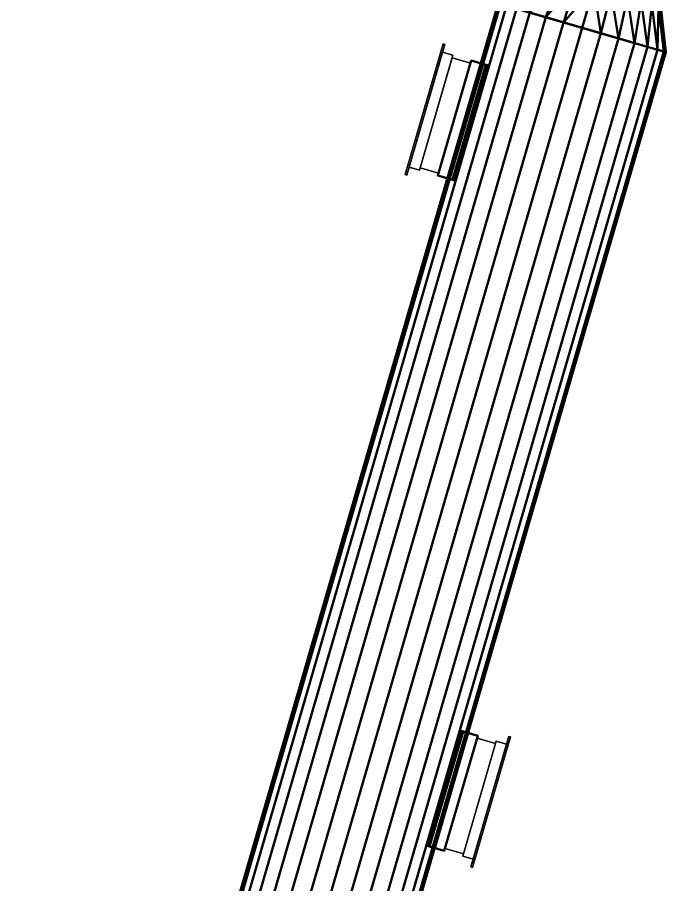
# Model space of a CAD drawing. Header units: inches. Extents: x -1654 to 1344, y -1538 to 36.
# Drawn here: x -1174.8 to -1108.7, y -367.1 to -280.2 of the extents above; entities that cross this region are included whole.
import ezdxf

# ---------------------------------------------------------------- set-up
doc = ezdxf.new("R2010")
doc.units = ezdxf.units.IN
doc.header["$MEASUREMENT"] = 0
doc.linetypes.add('Center', pattern=[1.25, 0.25, -0.1875, 0.625, -0.1875])
for name, color, linetype, lineweight in [('M-HVAC-CDFF', 3, 'Continuous', 30), ('M-HVAC-CDFF-SA', 3, 'Continuous', 30), ('M-HVAC-DUCT', 1, 'Center', 30), ('M-HVAC-DUCT-SA', 1, 'Continuous', 50)]:
    doc.layers.add(name, color=color, linetype=linetype, lineweight=lineweight)

# ---------------------------------------------------------------- blocks, each defined once
blk = doc.blocks.new('Supply Diffuser - Sidewall - 12 x 6-842530-_3D_')
at = {"layer": 'M-HVAC-CDFF'}
mesh = blk.add_polyface(dxfattribs=at)
corners = [(-5.75, 3, 2.75), (5.75, 3, 2.75), (5.75, 3, -2.75), (-5.75, 3, -2.75)]
mesh.append_faces([[corners[k] for k in face] for face in [(2, 3, 0, 1)]])
mesh = blk.add_polyface(dxfattribs=at)
corners = [(-5.75, 3, 2.75), (-5.75, 3, -2.75), (-5.75, 1.078125, -2.75), (-5.75, 1.078125, 2.75)]
mesh.append_faces([[corners[k] for k in face] for face in [(2, 3, 0, 1)]])
mesh = blk.add_polyface(dxfattribs=at)
corners = [(-5.75, 3, -2.75), (5.75, 3, -2.75), (5.75, 1.078125, -2.75), (-5.75, 1.078125, -2.75)]
mesh.append_faces([[corners[k] for k in face] for face in [(2, 3, 0, 1)]])
mesh = blk.add_polyface(dxfattribs=at)
corners = [(5.75, 3, 2.75), (-5.75, 3, 2.75), (-5.75, 1.078125, 2.75), (5.75, 1.078125, 2.75)]
mesh.append_faces([[corners[k] for k in face] for face in [(2, 3, 0, 1)]])
mesh = blk.add_polyface(dxfattribs=at)
corners = [(5.75, 3, -2.75), (5.75, 3, 2.75), (5.75, 1.078125, 2.75), (5.75, 1.078125, -2.75)]
mesh.append_faces([[corners[k] for k in face] for face in [(2, 3, 0, 1)]])
mesh = blk.add_polyface(dxfattribs=at)
corners = [(-6, 1.078125, 3), (6, 1.078125, 3), (6, 1.078125, -3), (-6, 1.078125, -3), (-5.75, 1.078125, 2.75), (-5.75, 1.078125, -2.75), (5.75, 1.078125, -2.75), (5.75, 1.078125, 2.75)]
mesh.append_faces([[corners[k] for k in face] for face in [(3, 5, 6, 2), (2, 6, 7, 1)]], dxfattribs={"vtx0": -1, "vtx2": -1})
mesh.append_faces([[corners[k] for k in face] for face in [(4, 5, 3, 0), (7, 4, 0, 1)]], dxfattribs={"vtx1": -1, "vtx3": -1})
mesh = blk.add_polyface(dxfattribs=at)
corners = [(-6, 1.078125, 3), (-6, 1.078125, -3), (-6, 0, -3), (-6, 0, 3)]
mesh.append_faces([[corners[k] for k in face] for face in [(2, 3, 0, 1)]])
mesh = blk.add_polyface(dxfattribs=at)
corners = [(-6, 1.078125, -3), (6, 1.078125, -3), (6, 0, -3), (-6, 0, -3)]
mesh.append_faces([[corners[k] for k in face] for face in [(2, 3, 0, 1)]])
mesh = blk.add_polyface(dxfattribs=at)
corners = [(6, 1.078125, 3), (-6, 1.078125, 3), (-6, 0, 3), (6, 0, 3)]
mesh.append_faces([[corners[k] for k in face] for face in [(2, 3, 0, 1)]])
mesh = blk.add_polyface(dxfattribs=at)
corners = [(6, 1.078125, -3), (6, 1.078125, 3), (6, 0, 3), (6, 0, -3)]
mesh.append_faces([[corners[k] for k in face] for face in [(2, 3, 0, 1)]])
mesh = blk.add_polyface(dxfattribs=at)
corners = [(6.8125, 0, 3.8125), (6.8125, 0, -3.8125), (-6.8125, 0, -3.8125), (-6.8125, 0, 3.8125), (-6, 0, 3), (-6, 0, -3), (6, 0, -3), (6, 0, 3)]
mesh.append_faces([[corners[k] for k in face] for face in [(3, 4, 5, 2), (2, 5, 6, 1)]], dxfattribs={"vtx0": -1, "vtx2": -1})
mesh.append_faces([[corners[k] for k in face] for face in [(7, 4, 3, 0), (6, 7, 0, 1)]], dxfattribs={"vtx1": -1, "vtx3": -1})
mesh = blk.add_polyface(dxfattribs=at)
corners = [(-6.8125, -0.1875, 3.8125), (6.8125, -0.1875, 3.8125), (6.8125, 0, 3.8125), (-6.8125, 0, 3.8125)]
mesh.append_faces([[corners[k] for k in face] for face in [(3, 0, 1, 2)]])
mesh = blk.add_polyface(dxfattribs=at)
corners = [(-6.8125, -0.1875, -3.8125), (-6.8125, -0.1875, 3.8125), (-6.8125, 0, 3.8125), (-6.8125, 0, -3.8125)]
mesh.append_faces([[corners[k] for k in face] for face in [(0, 1, 2, 3)]])
mesh = blk.add_polyface(dxfattribs=at)
corners = [(6.8125, -0.1875, -3.8125), (-6.8125, -0.1875, -3.8125), (-6.8125, 0, -3.8125), (6.8125, 0, -3.8125)]
mesh.append_faces([[corners[k] for k in face] for face in [(3, 0, 1, 2)]])
mesh = blk.add_polyface(dxfattribs=at)
corners = [(6.8125, -0.1875, 3.8125), (-6.8125, -0.1875, 3.8125), (-6.8125, -0.1875, -3.8125), (6.8125, -0.1875, -3.8125)]
mesh.append_faces([[corners[k] for k in face] for face in [(3, 0, 1, 2)]])
mesh = blk.add_polyface(dxfattribs=at)
corners = [(6.8125, -0.1875, 3.8125), (6.8125, -0.1875, -3.8125), (6.8125, 0, -3.8125), (6.8125, 0, 3.8125)]
mesh.append_faces([[corners[k] for k in face] for face in [(0, 1, 2, 3)]])
blk = doc.blocks.new('Round Transition - Angle - 45 Degree-838070-_3D_')
at = {"layer": 'M-HVAC-DUCT', "color": 8, "linetype": 'Continuous', "lineweight": 50}
mesh = blk.add_polyface(dxfattribs=at)
corners = [(0, -8.75), (0, -8.531, 1.947), (0, -7.883, 3.796), (0, -6.841, 5.456), (0, -5.456, 6.841), (0, -3.796, 7.883), (0, -1.947, 8.531), (0, 0, 8.75), (0, 1.947, 8.531), (0, 3.796, 7.883), (0, 5.456, 6.841), (0, 6.841, 5.456), (0, 7.883, 3.796), (0, 8.531, 1.947), (0, 8.75), (0, 8.531, -1.947), (0, 7.883, -3.796), (0, 6.841, -5.456), (0, 5.456, -6.841), (0, 3.796, -7.883), (0, 1.947, -8.531), (0, 0, -8.75), (0, -1.947, -8.531), (0, -3.796, -7.883), (0, -5.456, -6.841), (0, -6.841, -5.456), (0, -7.883, -3.796), (0, -8.531, -1.947)]
mesh.append_faces([[corners[k] for k in face] for face in [(0, 3, 6, 16)]], dxfattribs={"vtx0": -1, "vtx1": -1, "vtx2": -1, "vtx3": -1, "color": 8})
mesh.append_faces([[corners[k] for k in face] for face in [(14, 10, 11, 13)]], dxfattribs={"vtx0": -1, "vtx2": -1, "color": 8})
mesh.append_faces([[corners[k] for k in face] for face in [(12, 13, 11), (2, 3, 0, 1)]], dxfattribs={"vtx1": -1, "color": 8})
mesh.append_faces([[corners[k] for k in face] for face in [(16, 17, 0), (20, 21, 0)]], dxfattribs={"vtx1": -1, "vtx2": -1, "color": 8})
mesh.append_faces([[corners[k] for k in face] for face in [(19, 20, 0, 17)]], dxfattribs={"vtx1": -1, "vtx2": -1, "vtx3": -1, "color": 8})
mesh.append_faces([[corners[k] for k in face] for face in [(4, 5, 6, 3), (17, 18, 19), (26, 27, 0, 25)]], dxfattribs={"vtx2": -1, "color": 8})
mesh.append_faces([[corners[k] for k in face] for face in [(6, 7, 8, 16), (8, 9, 10, 14), (14, 15, 16, 8), (21, 22, 23, 0), (23, 24, 25, 0)]], dxfattribs={"vtx2": -1, "vtx3": -1, "color": 8})
mesh = blk.add_polyface(dxfattribs=at)
corners = [(0, -8.75), (0, -8.531, -1.947), (0, -7.883, -3.796), (0, -6.841, -5.456), (0, -5.456, -6.841), (0, -3.796, -7.883), (0, -1.947, -8.531), (0, 0, -8.75), (0, 1.947, -8.531), (0, 3.796, -7.883), (0, 5.456, -6.841), (0, 6.841, -5.456), (0, 7.883, -3.796), (0, 8.531, -1.947), (0, 8.75), (4.225, 7), (4.225, 6.761, -1.812), (4.225, 6.062, -3.5), (4.225, 4.95, -4.95), (4.225, 3.5, -6.062), (4.225, 1.812, -6.761), (4.225, 0, -7), (4.225, -1.812, -6.761), (4.225, -3.5, -6.062), (4.225, -4.95, -4.95), (4.225, -6.062, -3.5), (4.225, -6.761, -1.812), (4.225, -7)]
mesh.append_faces([[corners[k] for k in face] for face in [(19, 10, 18), (11, 18, 10), (22, 6, 21), (23, 5, 22), (24, 4, 23), (5, 23, 4), (3, 25, 2), (2, 26, 1)]], dxfattribs={"vtx0": -1, "vtx1": -1, "color": 8})
mesh.append_faces([[corners[k] for k in face] for face in [(12, 16, 17), (13, 15, 16), (9, 19, 20), (8, 20, 21), (21, 7, 8), (16, 12, 13), (3, 24, 25), (2, 25, 26), (21, 6, 7)]], dxfattribs={"vtx0": -1, "vtx2": -1, "color": 8})
mesh.append_faces([[corners[k] for k in face] for face in [(0, 1, 27)]], dxfattribs={"vtx1": -1, "color": 8})
mesh.append_faces([[corners[k] for k in face] for face in [(17, 18, 11), (9, 10, 19), (11, 12, 17), (8, 9, 20), (26, 27, 1), (5, 6, 22), (3, 4, 24)]], dxfattribs={"vtx1": -1, "vtx2": -1, "color": 8})
mesh.append_faces([[corners[k] for k in face] for face in [(13, 14, 15)]], dxfattribs={"vtx2": -1, "color": 8})
mesh = blk.add_polyface(dxfattribs=at)
corners = [(0, 8.75), (0, 8.531, 1.947), (0, 7.883, 3.796), (0, 6.841, 5.456), (0, 5.456, 6.841), (0, 3.796, 7.883), (0, 1.947, 8.531), (0, 0, 8.75), (0, -1.947, 8.531), (0, -3.796, 7.883), (0, -5.456, 6.841), (0, -6.841, 5.456), (0, -7.883, 3.796), (0, -8.531, 1.947), (0, -8.75), (4.225, -7), (4.225, -6.761, 1.812), (4.225, -6.062, 3.5), (4.225, -4.95, 4.95), (4.225, -3.5, 6.062), (4.225, -1.812, 6.761), (4.225, 0, 7), (4.225, 1.812, 6.761), (4.225, 3.5, 6.062), (4.225, 4.95, 4.95), (4.225, 6.062, 3.5), (4.225, 6.761, 1.812), (4.225, 7)]
mesh.append_faces([[corners[k] for k in face] for face in [(19, 10, 18), (11, 18, 10), (22, 6, 21), (23, 5, 22), (24, 4, 23), (5, 23, 4), (3, 25, 2), (2, 26, 1)]], dxfattribs={"vtx0": -1, "vtx1": -1, "color": 8})
mesh.append_faces([[corners[k] for k in face] for face in [(12, 16, 17), (13, 15, 16), (9, 19, 20), (8, 20, 21), (21, 7, 8), (16, 12, 13), (3, 24, 25), (2, 25, 26), (21, 6, 7)]], dxfattribs={"vtx0": -1, "vtx2": -1, "color": 8})
mesh.append_faces([[corners[k] for k in face] for face in [(0, 1, 27)]], dxfattribs={"vtx1": -1, "color": 8})
mesh.append_faces([[corners[k] for k in face] for face in [(17, 18, 11), (9, 10, 19), (11, 12, 17), (8, 9, 20), (26, 27, 1), (5, 6, 22), (3, 4, 24)]], dxfattribs={"vtx1": -1, "vtx2": -1, "color": 8})
mesh.append_faces([[corners[k] for k in face] for face in [(13, 14, 15)]], dxfattribs={"vtx2": -1, "color": 8})
mesh = blk.add_polyface(dxfattribs=at)
corners = [(4.225, -7), (4.225, -6.761, -1.812), (4.225, -6.062, -3.5), (4.225, -4.95, -4.95), (4.225, -3.5, -6.062), (4.225, -1.812, -6.761), (4.225, 0, -7), (4.225, 1.812, -6.761), (4.225, 3.5, -6.062), (4.225, 4.95, -4.95), (4.225, 6.062, -3.5), (4.225, 6.761, -1.812), (4.225, 7), (4.225, 6.761, 1.812), (4.225, 6.062, 3.5), (4.225, 4.95, 4.95), (4.225, 3.5, 6.062), (4.225, 1.812, 6.761), (4.225, 0, 7), (4.225, -1.812, 6.761), (4.225, -3.5, 6.062), (4.225, -4.95, 4.95), (4.225, -6.062, 3.5), (4.225, -6.761, 1.812)]
mesh.append_faces([[corners[k] for k in face] for face in [(22, 20, 21)]], dxfattribs={"vtx0": -1, "color": 8})
mesh.append_faces([[corners[k] for k in face] for face in [(4, 23, 2, 3)]], dxfattribs={"vtx0": -1, "vtx1": -1, "color": 8})
mesh.append_faces([[corners[k] for k in face] for face in [(22, 5, 8, 11)]], dxfattribs={"vtx0": -1, "vtx1": -1, "vtx2": -1, "vtx3": -1, "color": 8})
mesh.append_faces([[corners[k] for k in face] for face in [(5, 22, 23, 4)]], dxfattribs={"vtx0": -1, "vtx2": -1, "color": 8})
mesh.append_faces([[corners[k] for k in face] for face in [(11, 17, 18, 22)]], dxfattribs={"vtx0": -1, "vtx2": -1, "vtx3": -1, "color": 8})
mesh.append_faces([[corners[k] for k in face] for face in [(22, 18, 19, 20)]], dxfattribs={"vtx0": -1, "vtx3": -1, "color": 8})
mesh.append_faces([[corners[k] for k in face] for face in [(12, 13, 11)]], dxfattribs={"vtx1": -1, "color": 8})
mesh.append_faces([[corners[k] for k in face] for face in [(0, 1, 2, 23), (9, 10, 11, 8), (6, 7, 8, 5)]], dxfattribs={"vtx2": -1, "color": 8})
mesh.append_faces([[corners[k] for k in face] for face in [(15, 16, 17, 11), (13, 14, 15, 11)]], dxfattribs={"vtx2": -1, "vtx3": -1, "color": 8})
blk = doc.blocks.new('Rectangular Takeoff - Standard-935938-_3D_')
at = {"layer": 'M-HVAC-DUCT', "color": 8, "linetype": 'Continuous', "lineweight": 50}
mesh = blk.add_polyface(dxfattribs=at)
corners = [(-0.77, -6, 3), (-0.77, 6, 3), (-0.77, 6, -3), (-0.77, -6, -3)]
mesh.append_faces([[corners[k] for k in face] for face in [(2, 3, 0, 1)]], dxfattribs={"color": 8})
mesh = blk.add_polyface(dxfattribs=at)
corners = [(-0.77, 6, -3), (1, 6, -3), (1, -6, -3), (-0.77, -6, -3)]
mesh.append_faces([[corners[k] for k in face] for face in [(3, 0, 1, 2)]], dxfattribs={"color": 8})
mesh = blk.add_polyface(dxfattribs=at)
corners = [(-0.77, 6, 3), (1, 6, 3), (1, 6, -3), (-0.77, 6, -3)]
mesh.append_faces([[corners[k] for k in face] for face in [(2, 3, 0, 1)]], dxfattribs={"color": 8})
mesh = blk.add_polyface(dxfattribs=at)
corners = [(1, -6, 3), (1, 6, 3), (-0.77, 6, 3), (-0.77, -6, 3)]
mesh.append_faces([[corners[k] for k in face] for face in [(1, 2, 3, 0)]], dxfattribs={"color": 8})
mesh = blk.add_polyface(dxfattribs=at)
corners = [(1, -6, 3), (1, -6, -3), (1, 6, -3), (1, 6, 3)]
mesh.append_faces([[corners[k] for k in face] for face in [(3, 0, 1, 2)]], dxfattribs={"color": 8})
mesh = blk.add_polyface(dxfattribs=at)
corners = [(-0.77, -6, -3), (1, -6, -3), (1, -6, 3), (-0.77, -6, 3)]
mesh.append_faces([[corners[k] for k in face] for face in [(2, 3, 0, 1)]], dxfattribs={"color": 8})
blk = doc.blocks.new('Rectangular Takeoff - Standard-935934-_3D_')
at = {"layer": 'M-HVAC-DUCT', "color": 8, "linetype": 'Continuous', "lineweight": 50}
mesh = blk.add_polyface(dxfattribs=at)
corners = [(-0.77, 6, 3), (-0.77, 6, -3), (-0.77, -6, -3), (-0.77, -6, 3)]
mesh.append_faces([[corners[k] for k in face] for face in [(0, 1, 2, 3)]], dxfattribs={"color": 8})
mesh = blk.add_polyface(dxfattribs=at)
corners = [(-0.77, 6, -3), (-0.77, 6, 3), (1, 6, 3), (1, 6, -3)]
mesh.append_faces([[corners[k] for k in face] for face in [(0, 1, 2, 3)]], dxfattribs={"color": 8})
mesh = blk.add_polyface(dxfattribs=at)
corners = [(-0.77, -6, -3), (-0.77, 6, -3), (1, 6, -3), (1, -6, -3)]
mesh.append_faces([[corners[k] for k in face] for face in [(3, 0, 1, 2)]], dxfattribs={"color": 8})
mesh = blk.add_polyface(dxfattribs=at)
corners = [(1, 6, 3), (-0.77, 6, 3), (-0.77, -6, 3), (1, -6, 3)]
mesh.append_faces([[corners[k] for k in face] for face in [(1, 2, 3, 0)]], dxfattribs={"color": 8})
mesh = blk.add_polyface(dxfattribs=at)
corners = [(1, 6, 3), (1, -6, 3), (1, -6, -3), (1, 6, -3)]
mesh.append_faces([[corners[k] for k in face] for face in [(3, 0, 1, 2)]], dxfattribs={"color": 8})
mesh = blk.add_polyface(dxfattribs=at)
corners = [(-0.77, -6, 3), (-0.77, -6, -3), (1, -6, -3), (1, -6, 3)]
mesh.append_faces([[corners[k] for k in face] for face in [(0, 1, 2, 3)]], dxfattribs={"color": 8})

msp = doc.modelspace()

# ---------------------------------------------------------------- linework, layer by layer
at = {"layer": 'M-HVAC-DUCT', "color": 5}
for p, q in [((-1118.232, -281.284, 1356), (-1117.053, -277.228, 1356)), ((-1166.443, -447.12, 1356), (-1118.232, -281.284, 1356)), ((-1166.443, -447.12, 1356), (-1118.232, -281.284, 1356))]:
    msp.add_line(p, q, dxfattribs=at)

# ---------------------------------------------------------------- block references
at = {"layer": 'M-HVAC-CDFF-SA'}
for p, rotation in [((-1133.896, -289.493, 1356), 253.7901312840831), ((-1127.487, -358.793, 1356), 73.79013128408278)]:
    msp.add_blockref('Supply Diffuser - Sidewall - 12 x 6-842530-_3D_', p, dxfattribs=dict(at, rotation=rotation))
at = {"layer": 'M-HVAC-DUCT-SA', "color": 8, "rotation": 73.79013128408342}
msp.add_blockref('Round Transition - Angle - 45 Degree-838070-_3D_', (-1118.232, -281.284, 1356), dxfattribs=at)
at = {"layer": 'M-HVAC-DUCT-SA', "color": 8, "extrusion": (0, 0, -1)}
for name, p, rotation in [('Rectangular Takeoff - Standard-935934-_3D_', (1130.055, -290.609, -1356), 16.20986871591659), ('Rectangular Takeoff - Standard-935938-_3D_', (1131.328, -357.677, -1356), 196.2098687159166)]:
    msp.add_blockref(name, p, dxfattribs=dict(at, rotation=rotation))

# ---------------------------------------------------------------- meshes
at = {"layer": 'M-HVAC-DUCT-SA', "color": 8}
mesh = msp.add_polyface(dxfattribs=at)
corners = [(-1174.845, -444.677, 1356), (-1174.634, -444.738, 1357.947), (-1174.013, -444.919, 1359.796), (-1173.012, -445.21, 1361.456), (-1171.681, -445.597, 1362.841), (-1170.088, -446.06, 1363.883), (-1168.312, -446.576, 1364.531), (-1166.443, -447.12, 1364.75), (-1118.232, -281.284, 1364.75), (-1120.102, -280.741, 1364.531), (-1121.878, -280.225, 1363.883), (-1123.471, -279.762, 1362.841), (-1124.801, -279.375, 1361.456), (-1125.802, -279.084, 1359.796), (-1126.424, -278.903, 1357.947), (-1126.634, -278.842, 1356)]
mesh.append_faces([[corners[k] for k in face] for face in [(8, 9, 6, 7)]], dxfattribs={"vtx1": -1, "color": 8})
mesh.append_faces([[corners[k] for k in face] for face in [(9, 10, 5, 6), (10, 11, 4, 5), (3, 4, 11, 12), (12, 13, 2, 3), (13, 14, 1, 2)]], dxfattribs={"vtx1": -1, "vtx3": -1, "color": 8})
mesh.append_faces([[corners[k] for k in face] for face in [(14, 15, 0, 1)]], dxfattribs={"vtx3": -1, "color": 8})
mesh = msp.add_polyface(dxfattribs=at)
corners = [(-1166.443, -447.12, 1347.25), (-1168.312, -446.576, 1347.469), (-1170.088, -446.06, 1348.117), (-1171.681, -445.597, 1349.159), (-1173.012, -445.21, 1350.544), (-1174.013, -444.919, 1352.204), (-1174.634, -444.738, 1354.053), (-1174.845, -444.677, 1356), (-1126.634, -278.842, 1356), (-1126.424, -278.903, 1354.053), (-1125.802, -279.084, 1352.204), (-1124.801, -279.375, 1350.544), (-1123.471, -279.762, 1349.159), (-1121.878, -280.225, 1348.117), (-1120.102, -280.741, 1347.469), (-1118.232, -281.284, 1347.25)]
mesh.append_faces([[corners[k] for k in face] for face in [(8, 9, 6, 7)]], dxfattribs={"vtx1": -1, "color": 8})
mesh.append_faces([[corners[k] for k in face] for face in [(9, 10, 5, 6), (10, 11, 4, 5), (3, 4, 11, 12), (12, 13, 2, 3), (13, 14, 1, 2)]], dxfattribs={"vtx1": -1, "vtx3": -1, "color": 8})
mesh.append_faces([[corners[k] for k in face] for face in [(14, 15, 0, 1)]], dxfattribs={"vtx3": -1, "color": 8})
mesh = msp.add_polyface(dxfattribs=at)
corners = [(-1109.83, -283.727, 1356), (-1110.041, -283.666, 1354.053), (-1110.662, -283.485, 1352.204), (-1111.663, -283.194, 1350.544), (-1112.993, -282.807, 1349.159), (-1114.587, -282.344, 1348.117), (-1116.362, -281.828, 1347.469), (-1118.232, -281.284, 1347.25), (-1120.102, -280.741, 1347.469), (-1121.878, -280.225, 1348.117), (-1123.471, -279.762, 1349.159), (-1124.801, -279.375, 1350.544), (-1125.802, -279.084, 1352.204), (-1126.424, -278.903, 1354.053), (-1126.634, -278.842, 1356), (-1126.424, -278.903, 1357.947), (-1125.802, -279.084, 1359.796), (-1124.801, -279.375, 1361.456), (-1123.471, -279.762, 1362.841), (-1121.878, -280.225, 1363.883), (-1120.102, -280.741, 1364.531), (-1118.232, -281.284, 1364.75), (-1116.362, -281.828, 1364.531), (-1114.587, -282.344, 1363.883), (-1112.993, -282.807, 1362.841), (-1111.663, -283.194, 1361.456), (-1110.662, -283.485, 1359.796), (-1110.041, -283.666, 1357.947)]
mesh.append_faces([[corners[k] for k in face] for face in [(22, 20, 21)]], dxfattribs={"vtx0": -1, "color": 8})
mesh.append_faces([[corners[k] for k in face] for face in [(1, 4, 27, 0)]], dxfattribs={"vtx0": -1, "vtx1": -1, "color": 8})
mesh.append_faces([[corners[k] for k in face] for face in [(4, 10, 24, 27), (10, 13, 17, 24)]], dxfattribs={"vtx0": -1, "vtx1": -1, "vtx2": -1, "vtx3": -1, "color": 8})
mesh.append_faces([[corners[k] for k in face] for face in [(17, 19, 20, 24)]], dxfattribs={"vtx0": -1, "vtx2": -1, "vtx3": -1, "color": 8})
mesh.append_faces([[corners[k] for k in face] for face in [(12, 13, 10, 11), (26, 27, 24, 25)]], dxfattribs={"vtx1": -1, "color": 8})
mesh.append_faces([[corners[k] for k in face] for face in [(6, 7, 8), (2, 3, 4, 1), (15, 16, 17), (17, 18, 19)]], dxfattribs={"vtx2": -1, "color": 8})
mesh.append_faces([[corners[k] for k in face] for face in [(8, 9, 10, 6), (4, 5, 6, 10), (13, 14, 15, 17), (22, 23, 24, 20)]], dxfattribs={"vtx2": -1, "vtx3": -1, "color": 8})
mesh = msp.add_polyface(dxfattribs=at)
corners = [(-1166.443, -447.12, 1364.75), (-1164.573, -447.663, 1364.531), (-1162.797, -448.18, 1363.883), (-1161.204, -448.643, 1362.841), (-1159.874, -449.03, 1361.456), (-1158.873, -449.321, 1359.796), (-1158.251, -449.501, 1357.947), (-1158.041, -449.562, 1356), (-1109.83, -283.727, 1356), (-1110.041, -283.666, 1357.947), (-1110.662, -283.485, 1359.796), (-1111.663, -283.194, 1361.456), (-1112.993, -282.807, 1362.841), (-1114.587, -282.344, 1363.883), (-1116.362, -281.828, 1364.531), (-1118.232, -281.284, 1364.75)]
mesh.append_faces([[corners[k] for k in face] for face in [(9, 10, 5, 6), (10, 11, 4, 5), (3, 4, 11, 12), (12, 13, 2, 3), (13, 14, 1, 2)]], dxfattribs={"vtx1": -1, "vtx3": -1, "color": 8})
mesh.append_faces([[corners[k] for k in face] for face in [(7, 8, 9, 6)]], dxfattribs={"vtx2": -1, "color": 8})
mesh.append_faces([[corners[k] for k in face] for face in [(14, 15, 0, 1)]], dxfattribs={"vtx3": -1, "color": 8})
mesh = msp.add_polyface(dxfattribs=at)
corners = [(-1158.041, -449.562, 1356), (-1158.251, -449.501, 1354.053), (-1158.873, -449.321, 1352.204), (-1159.874, -449.03, 1350.544), (-1161.204, -448.643, 1349.159), (-1162.797, -448.18, 1348.117), (-1164.573, -447.663, 1347.469), (-1166.443, -447.12, 1347.25), (-1118.232, -281.284, 1347.25), (-1116.362, -281.828, 1347.469), (-1114.587, -282.344, 1348.117), (-1112.993, -282.807, 1349.159), (-1111.663, -283.194, 1350.544), (-1110.662, -283.485, 1352.204), (-1110.041, -283.666, 1354.053), (-1109.83, -283.727, 1356)]
mesh.append_faces([[corners[k] for k in face] for face in [(8, 9, 6, 7)]], dxfattribs={"vtx1": -1, "color": 8})
mesh.append_faces([[corners[k] for k in face] for face in [(9, 10, 5, 6), (10, 11, 4, 5), (3, 4, 11, 12), (12, 13, 2, 3), (13, 14, 1, 2)]], dxfattribs={"vtx1": -1, "vtx3": -1, "color": 8})
mesh.append_faces([[corners[k] for k in face] for face in [(14, 15, 0, 1)]], dxfattribs={"vtx3": -1, "color": 8})
mesh = msp.add_polyface(dxfattribs=at)
corners = [(-1128.38, -284.848, 1356), (-1131.73, -296.371, 1356), (-1131.602, -296.408, 1357.523), (-1131.221, -296.519, 1359), (-1127.871, -284.996, 1359), (-1128.252, -284.885, 1357.523)]
mesh.append_faces([[corners[k] for k in face] for face in [(2, 3, 4, 5), (5, 0, 1, 2)]], dxfattribs={"vtx3": -1, "color": 8})
mesh = msp.add_polyface(dxfattribs=at)
corners = [(-1131.73, -296.371, 1356), (-1128.38, -284.848, 1356), (-1128.252, -284.885, 1354.477), (-1127.871, -284.996, 1353), (-1131.221, -296.519, 1353), (-1131.602, -296.408, 1354.477)]
mesh.append_faces([[corners[k] for k in face] for face in [(5, 0, 1, 2), (2, 3, 4, 5)]], dxfattribs={"vtx3": -1, "color": 8})
mesh = msp.add_polyface(dxfattribs=at)
corners = [(-1127.64, -285.063, 1359), (-1127.64, -285.063, 1353), (-1127.871, -284.996, 1353), (-1128.252, -284.885, 1354.477), (-1128.38, -284.848, 1356), (-1128.252, -284.885, 1357.523), (-1127.871, -284.996, 1359)]
mesh.append_faces([[corners[k] for k in face] for face in [(3, 1, 2)]], dxfattribs={"vtx0": -1, "color": 8})
mesh.append_faces([[corners[k] for k in face] for face in [(4, 0, 1, 3)]], dxfattribs={"vtx0": -1, "vtx2": -1, "color": 8})
mesh.append_faces([[corners[k] for k in face] for face in [(5, 6, 0, 4)]], dxfattribs={"vtx2": -1, "color": 8})
mesh = msp.add_polyface(dxfattribs=at)
corners = [(-1130.99, -296.586, 1359), (-1127.64, -285.063, 1359), (-1127.871, -284.996, 1359), (-1131.221, -296.519, 1359)]
mesh.append_faces([[corners[k] for k in face] for face in [(3, 0, 1, 2)]], dxfattribs={"color": 8})
mesh = msp.add_polyface(dxfattribs=at)
corners = [(-1127.64, -285.063, 1353), (-1130.99, -296.586, 1353), (-1131.221, -296.519, 1353), (-1127.871, -284.996, 1353)]
mesh.append_faces([[corners[k] for k in face] for face in [(0, 1, 2, 3)]], dxfattribs={"color": 8})
mesh = msp.add_polyface(dxfattribs=at)
corners = [(-1127.64, -285.063, 1353), (-1127.64, -285.063, 1359), (-1130.99, -296.586, 1359), (-1130.99, -296.586, 1353)]
mesh.append_faces([[corners[k] for k in face] for face in [(0, 1, 2, 3)]], dxfattribs={"color": 8})
mesh = msp.add_polyface(dxfattribs=at)
corners = [(-1130.99, -296.586, 1353), (-1130.99, -296.586, 1359), (-1131.221, -296.519, 1359), (-1131.602, -296.408, 1357.523), (-1131.73, -296.371, 1356), (-1131.602, -296.408, 1354.477), (-1131.221, -296.519, 1353)]
mesh.append_faces([[corners[k] for k in face] for face in [(3, 1, 2)]], dxfattribs={"vtx0": -1, "color": 8})
mesh.append_faces([[corners[k] for k in face] for face in [(4, 0, 1, 3)]], dxfattribs={"vtx0": -1, "vtx2": -1, "color": 8})
mesh.append_faces([[corners[k] for k in face] for face in [(5, 6, 0, 4)]], dxfattribs={"vtx2": -1, "color": 8})
mesh = msp.add_polyface(dxfattribs=at)
corners = [(-1130.393, -351.7, 1353), (-1133.743, -363.223, 1353), (-1133.743, -363.223, 1359), (-1130.393, -351.7, 1359)]
mesh.append_faces([[corners[k] for k in face] for face in [(2, 3, 0, 1)]], dxfattribs={"color": 8})
mesh = msp.add_polyface(dxfattribs=at)
corners = [(-1130.393, -351.7, 1359), (-1133.743, -363.223, 1359), (-1133.512, -363.29, 1359), (-1130.162, -351.767, 1359)]
mesh.append_faces([[corners[k] for k in face] for face in [(0, 1, 2, 3)]], dxfattribs={"color": 8})
mesh = msp.add_polyface(dxfattribs=at)
corners = [(-1133.743, -363.223, 1353), (-1130.393, -351.7, 1353), (-1130.162, -351.767, 1353), (-1133.512, -363.29, 1353)]
mesh.append_faces([[corners[k] for k in face] for face in [(3, 0, 1, 2)]], dxfattribs={"color": 8})
mesh = msp.add_polyface(dxfattribs=at)
corners = [(-1133.003, -363.438, 1356), (-1129.653, -351.915, 1356), (-1129.781, -351.878, 1357.523), (-1130.162, -351.767, 1359), (-1133.512, -363.29, 1359), (-1133.131, -363.401, 1357.523)]
mesh.append_faces([[corners[k] for k in face] for face in [(5, 0, 1, 2), (2, 3, 4, 5)]], dxfattribs={"vtx3": -1, "color": 8})
mesh = msp.add_polyface(dxfattribs=at)
corners = [(-1129.653, -351.915, 1356), (-1133.003, -363.438, 1356), (-1133.131, -363.401, 1354.477), (-1133.512, -363.29, 1353), (-1130.162, -351.767, 1353), (-1129.781, -351.878, 1354.477)]
mesh.append_faces([[corners[k] for k in face] for face in [(2, 3, 4, 5), (5, 0, 1, 2)]], dxfattribs={"vtx3": -1, "color": 8})
mesh = msp.add_polyface(dxfattribs=at)
corners = [(-1130.393, -351.7, 1353), (-1130.393, -351.7, 1359), (-1130.162, -351.767, 1359), (-1129.781, -351.878, 1357.523), (-1129.653, -351.915, 1356), (-1129.781, -351.878, 1354.477), (-1130.162, -351.767, 1353)]
mesh.append_faces([[corners[k] for k in face] for face in [(0, 1, 4, 5)]], dxfattribs={"vtx1": -1, "vtx3": -1, "color": 8})
mesh.append_faces([[corners[k] for k in face] for face in [(5, 6, 0)]], dxfattribs={"vtx2": -1, "color": 8})
mesh.append_faces([[corners[k] for k in face] for face in [(1, 2, 3, 4)]], dxfattribs={"vtx3": -1, "color": 8})
mesh = msp.add_polyface(dxfattribs=at)
corners = [(-1133.743, -363.223, 1359), (-1133.743, -363.223, 1353), (-1133.512, -363.29, 1353), (-1133.131, -363.401, 1354.477), (-1133.003, -363.438, 1356), (-1133.131, -363.401, 1357.523), (-1133.512, -363.29, 1359)]
mesh.append_faces([[corners[k] for k in face] for face in [(3, 1, 2)]], dxfattribs={"vtx0": -1, "color": 8})
mesh.append_faces([[corners[k] for k in face] for face in [(4, 0, 1, 3)]], dxfattribs={"vtx0": -1, "vtx2": -1, "color": 8})
mesh.append_faces([[corners[k] for k in face] for face in [(5, 6, 0, 4)]], dxfattribs={"vtx2": -1, "color": 8})

doc.saveas('drawing.dxf')
